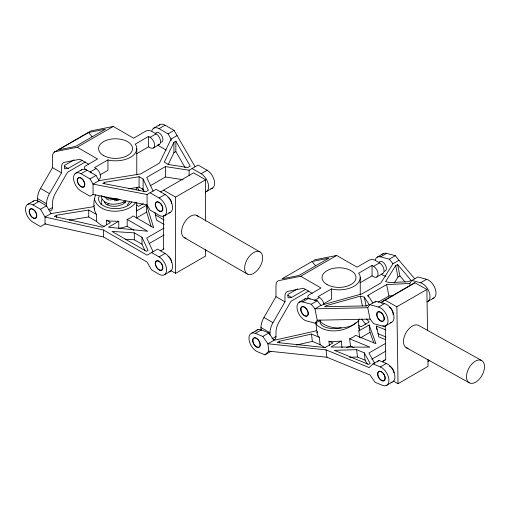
<?xml version="1.0" encoding="UTF-8"?>
<svg xmlns="http://www.w3.org/2000/svg" width="510" height="510" viewBox="0 0 510 510"><rect width="100%" height="100%" fill="white"/><g stroke="black" fill="none" stroke-linecap="round" stroke-linejoin="round"><path stroke-width="0.76" d="M104.314 226.51L100.546 224.84L96.581 221.48L96.581 214.551C92.852 209.444 93.33 200.162 95.772 194.667M94.331 209.24L94.618 207.972M136.361 211.095L146.657 205.154L146.657 212.083L136.361 218.031L136.782 202.559M104.461 201.96L104.55 201.59L104.55 202.566L104.525 202.183L105.901 204.147C111.677 207.551 119.748 206.901 124.918 202.636L125.709 201.711M325.476 347.584L324.022 347.157L320.108 344.626L319.254 337.269L317.749 335.586L317.061 332.941L317.43 331.557M359.626 337.556L358.855 330.939L359.295 329.32L358.288 320.65M173.923 142.296L164.297 162.161L168.338 164.494L187.833 167.516L190.249 166.12L175.854 141.187L173.923 142.296L173.923 152.7L168.077 164.755M129.342 202.132L127.251 205.065M37.511 201.437L37.511 198.549A14.497 8.37 -60 0 1 40.507 188.445L52.517 167.65L52.517 156.353A9.607 5.546 60 0 1 55.52 151.578L77.233 147.256L113.258 126.454L133.569 138.184L145.573 131.248A4.246 2.448 0 0 1 151.578 131.248L156.085 133.85A6.369 3.678 60 0 1 160.433 140.218A6.369 3.678 60 0 1 158.336 144.853M46.512 206.639L46.512 203.745A14.497 8.37 -60 0 1 49.515 193.647L61.525 172.845L61.525 167.089A9.607 5.546 60 0 1 64.528 162.314L79.981 159.241L88.766 164.309M260.967 330.454L260.967 327.56A14.497 8.37 -60 0 1 263.97 317.462L275.98 296.661L275.98 285.37A9.607 5.546 60 0 1 278.983 280.596L300.696 276.267L336.715 255.472L357.032 267.195L369.036 260.266A4.246 2.448 0 0 1 375.041 260.266L379.542 262.867A6.369 3.678 60 0 1 383.896 269.229A6.369 3.678 60 0 1 381.792 273.87M269.975 334.93L269.975 332.762A14.497 8.37 -60 0 1 272.977 322.658L284.982 301.863L284.982 296.106A9.607 5.546 60 0 1 287.984 291.331L303.444 288.252L312.222 293.327M101.911 199.282L101.19 202.489M414.751 278.804L398.979 260.278L392.981 263.747L380.798 283.031L362.106 293.824L320.93 305.337L314.931 308.805L317.258 320.197L315.135 323.219L306.44 320.886A10.614 6.126 60 0 1 297.247 309.449A10.614 6.126 60 0 1 302.551 301.901L308.556 298.433L317.258 300.766L320.93 305.337M395.671 265.646L385.617 281.565L389.519 282.61L408.599 281.686L411.009 280.296L397.596 264.531L395.671 265.646L397.998 277.038L394.23 283.005M369.858 304.712L378.56 307.039A10.614 6.126 60 0 1 387.747 318.476A10.614 6.126 60 0 1 382.443 326.024L373.741 323.697L370.069 319.12L367.736 307.728L369.858 304.712L375.864 301.244L384.559 303.577A10.614 6.126 60 0 1 393.439 313.752A10.614 6.126 60 0 1 390.258 322.741M375.016 302.449L375.864 301.244M410.231 285.747L409.759 283.464L411.882 280.449L417.888 276.981L426.589 279.308A10.614 6.126 60 0 1 435.33 289.068A10.614 6.126 60 0 1 432.831 298.388M136.062 202.017C127.991 214.633 98.462 214.978 94.331 198.843M355.98 322.671C345.971 331.781 326.687 334.592 316.468 324.551L315.945 322.569M264.964 354.839L268.776 351.154L326.904 357.236L369.986 374.939L375.086 382.29L382.513 385.343A10.614 6.126 60 0 0 388.869 379.198A10.614 6.126 60 0 0 380.371 366.951L372.944 363.898L369.125 367.589L326.043 349.879L267.922 343.797L262.822 336.447L255.395 333.393A10.614 6.126 60 0 0 249.039 339.539A10.614 6.126 60 0 0 257.537 351.785L264.964 354.839L270.969 351.371M377.311 362.011L378.949 360.436L386.376 363.49A10.614 6.126 60 0 1 394.574 374.091A10.614 6.126 60 0 1 390.992 382.366M381.945 303.405L381.926 301.907L414.891 282.75L426.895 289.444L427.514 330.678M414.891 282.75L381.926 301.907M54.264 152.107L90.289 131.312A9.607 5.546 60 0 1 91.539 130.783L113.258 126.454M88.542 132.517L58.522 149.844L75.467 146.472L105.487 129.138L88.542 132.517L92.042 136.693M74.078 159.847L64.528 165.361L64.528 168.797L68.123 168.44L82.218 160.306M85.368 161.95L67.524 172.252L55.52 193.048A14.497 8.37 -60 0 0 52.517 203.152L52.517 207.513A6.369 3.678 60 0 1 50.267 210.713M75.729 173.19L81.734 169.722M153.778 128.125L159.783 124.657M27.699 204.382L33.705 200.921M93.375 194.316L90.04 196.242L81.033 191.046A10.614 6.126 60 0 1 73.529 178.047A10.614 6.126 60 0 1 81.033 173.712L87.038 170.244A10.614 6.126 60 0 0 80.892 170.391M151.833 130.891A10.614 6.126 60 0 1 159.082 128.654L165.087 125.186L174.095 130.388L195.107 166.783M136.521 153.81L148.576 146.848L150.08 147.715A6.369 3.678 60 0 0 154.581 145.114A6.369 3.678 60 0 0 150.08 137.317L148.576 136.45L135.182 144.183L136.062 145.414A21.229 12.253 0 0 1 110.064 160.42L107.941 159.91L94.541 167.65L96.046 168.517A6.369 3.678 60 0 1 100.393 174.879A6.369 3.678 60 0 1 98.296 179.514M45.849 223.495L40.507 226.574L33.003 222.239A10.614 6.126 60 0 1 25.5 209.24A10.614 6.126 60 0 1 33.003 204.912L39.009 201.444L46.512 205.779L51.019 213.575L92.705 206.837L94.548 205.779M96.046 168.517L90.04 171.978A6.369 3.678 60 0 1 91.207 172.833M150.08 137.317L156.085 133.85M81.033 173.712L90.04 178.914L96.046 175.446L99.048 180.648L140.734 173.91L159.426 163.117L171.092 139.052L177.097 135.583M159.082 128.654L168.09 133.85L174.095 130.388M33.003 204.912L40.507 209.24L46.512 205.779M99.903 174.955L107.941 170.315L107.941 159.91M153.261 148.034L159.267 144.566M48.514 209.82L52.517 207.513M99.048 180.648L93.043 184.11L93.043 194.514L147.078 204.912L150.08 210.107L159.082 215.309A10.614 6.126 60 0 0 166.591 210.974A10.614 6.126 60 0 0 159.082 197.976L150.08 192.78M104.671 182.28L102.746 183.396L145.93 191.709L148.346 190.313L143.119 179.055L139.077 176.721L104.671 182.28L104.671 183.766M51.019 213.575L45.014 217.043L45.014 223.973L103.549 236.971L147.078 262.102L151.578 269.905L159.082 274.233A10.614 6.126 60 0 0 166.591 269.905A10.614 6.126 60 0 0 159.082 256.906L151.578 252.571M96.581 214.551L88.746 210.024L56.565 215.226L54.366 216.495L102.497 227.179L110.479 222.57L106.367 220.199L106.367 224.821M173.923 152.7L175.854 151.585L175.854 141.187M210.866 188.585A10.614 6.126 60 0 0 214.366 180.852A10.614 6.126 60 0 0 207.117 170.244L198.109 165.049L189.102 170.244L165.431 166.585L146.74 177.378L153.083 191.046M150.074 185.85L165.431 176.983L182.994 179.698M90.04 178.914L93.043 184.11L147.078 194.508L156.085 189.312L165.087 194.508A10.614 6.126 60 0 1 172.335 205.116A10.614 6.126 60 0 1 168.842 212.848M160.586 191.913L193.609 172.845L205.613 179.781L205.613 221.085M143.297 203.624L138.643 206.314L136.584 205.128M127.168 226.344L121.048 228.015L118.766 228.187L118.766 221.257L108.471 227.199L147.677 231.253L127.168 219.415L127.168 226.344L134.002 230.29M159.082 197.976L165.087 194.508M192.104 168.517L201.112 173.712L207.117 170.244M163.589 190.179L175.593 197.109L205.613 179.781M164.392 215.832L170.397 212.37M206.416 191.569L212.421 188.107M164.092 228.015L146.74 238.036L153.083 251.704M149.404 243.429L164.092 234.951M160.586 250.837L163.997 248.867M159.082 256.906L165.087 253.438A10.614 6.126 60 0 1 172.335 264.046A10.614 6.126 60 0 1 168.842 271.773M164.392 274.762L170.397 271.294M170.818 270.612L175.593 273.366L205.613 256.039L205.613 249.683M311.999 261.528L281.979 278.862L298.924 275.483L328.944 258.156L311.999 261.528L315.505 265.704M297.54 288.858L287.984 294.372L287.984 297.815L291.586 297.457L305.681 289.317M308.83 290.968L290.987 301.27L278.983 322.065A14.497 8.37 -60 0 0 275.98 332.163L275.98 336.523A6.369 3.678 60 0 1 273.73 339.73M299.191 302.2L305.19 298.733M377.241 257.142L383.246 253.674M375.296 259.902A10.614 6.126 60 0 1 380.6 256.842L386.606 253.374L395.307 255.701L398.979 260.278M251.825 333.1L257.83 329.632M359.983 282.827L372.039 275.865L373.543 276.732A6.369 3.678 60 0 0 378.044 274.131A6.369 3.678 60 0 0 373.543 266.335L372.039 265.468L358.645 273.201L359.524 274.425A21.229 12.253 0 0 1 333.527 289.431L331.404 288.928L318.004 296.661L319.509 297.528A6.369 3.678 60 0 1 323.856 303.89M255.395 333.393L261.401 329.932L268.827 332.979L273.927 340.329L315.46 331.035L316.691 330.321M314.166 300.607L319.509 297.528M373.543 266.335L379.542 262.867M302.551 301.901L311.253 304.234L317.258 300.766M380.6 256.842L389.302 259.169L395.307 255.701M262.822 336.447L268.827 332.979M323.365 303.966L331.404 299.325L331.404 288.928M376.724 277.045L382.729 273.577M271.977 338.838L275.98 336.523M273.927 340.329L267.922 343.797L268.776 351.154M319.254 337.269L311.495 334.082L279.435 341.26L277.236 342.529L325.023 347.533L333.011 342.924L328.937 341.254L329.454 345.665M315.135 323.219L320.471 320.133M397.998 277.038L399.929 275.923L397.596 264.531M368.22 296.897L367.908 295.373L386.599 284.586L409.759 283.464M378.248 302.143L388.932 295.972L392.789 295.787M378.56 307.039L384.559 303.577M411.882 280.449L420.584 282.776L426.589 279.308M384.871 300.084L396.876 306.771L426.895 289.444M342.038 347.718L341.267 341.094L330.971 347.036L369.935 347.151L349.637 338.812L350.497 346.162L354.118 347.654M358.855 330.939L369.151 324.991L375.94 343.683L355.642 335.344L353.035 337.237L349.637 338.812M360.398 337.9L370.005 332.348L369.151 324.991M385.809 325.724L391.808 322.256M427.833 301.461L433.838 297.993M385.63 343.377L368.94 353.009L374.742 363.426M371.803 359.212L385.821 351.116M372.944 363.898L378.949 360.436M385.541 359.767L382.812 361.341L385.764 359.518L385.254 325.482M380.371 366.951L386.376 363.49M386.083 385.636L392.088 382.168M393.255 381.027L398.029 383.686L428.049 366.358L427.941 359.219M125.505 200.953C118.549 205.339 104.263 206.403 101.184 196.93M350.497 346.162L346.583 347.476M127.168 219.415L130.566 217.91L133.174 215.947L153.682 227.785L146.657 205.154M107.329 204.516L108.866 203.911M360.398 296.125L326.413 305.63L324.487 306.74L366.69 305.879L369.106 304.489L364.306 297.171L360.398 296.125L362.419 305.994M296.323 345.028L312.356 341.439L320.108 344.626M336.715 255.472L315.001 259.794A9.607 5.546 60 0 0 313.752 260.329M116.459 200.608L118.448 200.264M128.915 188.764L139.077 187.119L143.119 189.452L144.1 191.562M69.124 220.129L88.746 216.954L96.581 221.48M341.267 341.094L332.603 341.687L328.937 341.254M114.438 200.749L116.471 200.608M118.766 221.257L110.064 221.079L106.367 220.199M356.624 349.662L334.394 350.344L368.564 364.389L370.177 363.458L364.236 352.792L356.624 349.662L357.478 357.019L365.096 360.149L367.321 364.146M349.541 357.261L357.478 357.019M367.736 307.728L314.931 308.805L311.253 304.234M317.258 320.197L370.069 319.12M134.308 232.86L111.958 231.425L146.478 251.36L148.091 250.423L142.003 237.303L134.308 232.86L134.308 239.796L142.003 244.239L144.885 250.455M125.058 239.203L134.308 239.796M165.087 253.438L157.584 249.103L147.078 255.172L103.549 230.042L45.014 217.043L40.507 209.24M385.936 276.21L384.489 275.821A10.614 6.126 60 0 1 381.569 274.361M108.783 199.977L105.921 198.607M382.838 325.75L385.031 326.655M376.852 329.76L376.425 326.081L385.872 329.964M358.453 325.552L361.169 326.668L369.151 322.059L366.633 318.986M378.006 333.738L386.006 337.021M385.7 339.711L378.777 336.868L376.425 326.081M481.752 360.589A12.737 7.478 -60.9 0 0 466.752 373.989A12.737 7.478 -60.9 0 0 477.978 380.473A12.737 7.478 -60.9 0 0 481.752 360.589L418.723 325.469A12.737 7.478 -60.9 0 0 405.22 334.305A12.737 7.478 -60.9 0 0 408.096 348.247M406.209 347.661L469.238 382.781M123.541 201.864L125.377 202.916M166.158 150.067L159.082 145.981A10.614 6.126 60 0 1 157.615 144.968M196.975 215.545L260.011 251.94A12.737 7.35 -60 0 1 255.975 271.671A12.737 7.35 -60 0 1 244.947 265.302A12.737 7.35 -60 0 1 260.011 251.94M77.233 147.256L97.544 158.98L85.54 165.916A4.246 2.448 0 0 0 85.54 169.377L96.046 175.446M300.696 276.267L321.007 287.997L308.996 294.927A4.246 2.448 0 0 0 308.996 298.395L310.284 299.134M155.333 214.876L164.137 219.957M64.266 166.215L68.123 168.44M287.723 295.226L291.586 297.457M164.163 224.508L156.468 220.071L155.008 212.479M184.237 237.603L247.273 273.998M52.517 167.65L61.525 172.845M275.98 296.661L284.982 301.863M40.507 188.445L49.515 193.647M263.97 317.462L272.977 322.658M37.511 198.549L46.512 203.745M260.967 327.56L269.975 332.762M399.929 275.923L405.087 281.985M361.431 318.973L365.97 324.5M389.302 259.169L392.981 263.747M142.309 188.394L144.075 191.046M136.929 187.151L139.134 190.459M367.908 295.373L372.906 302.991M168.09 133.85L171.092 139.052L171.092 140.537M175.854 151.585L185.194 167.758M370.005 332.348L373.811 342.816M146.657 212.083L151.107 226.421M358.772 327.344L359.295 329.32M136.495 207.972L136.782 209.24M386.599 284.586L388.932 295.972M364.306 297.171L366.167 306.28M364.236 352.792L365.096 360.149M326.043 349.879L326.904 357.236M315.862 322.696L317.061 332.941M311.495 334.082L312.356 341.439M279.435 341.26L279.608 342.733M396.876 306.771L398.029 383.686M372.039 265.468L372.039 275.865M360.245 277.599L360.245 294.276M189.102 170.244L189.102 175.446M175.593 197.109L175.593 273.366M165.431 166.585L165.431 176.983M163.589 215.36L163.589 249.103M148.576 136.45L148.576 146.848M147.078 194.508L147.078 204.912M143.119 179.055L143.119 189.452M142.003 237.303L142.003 244.239M139.077 176.721L139.077 187.119M136.782 148.582L136.782 174.796M103.549 230.042L103.549 236.971M88.746 210.024L88.746 216.954M56.565 215.226L56.565 217.534M389.442 307.141A5.094 2.939 60 0 1 393 314.358M389.404 366.193A5.094 2.939 60 0 1 394 372.772M359.524 318.897A21.229 12.253 0 0 1 340.125 327.962A21.229 12.253 0 0 1 319.203 320.114M255.771 331.353A10.614 6.126 60 0 1 261.401 329.932M429.477 360.544A10.614 6.126 60 0 1 428.107 361.373M341.177 327.796A16.983 8.307 -6.6 0 1 319.999 321.549M382.047 254.783A10.614 6.126 60 0 1 386.606 253.374M379.217 262.191A5.431 3.136 60 0 1 385.26 264.76A5.431 3.136 60 0 1 384.47 271.282M420.584 282.776A10.614 6.126 60 0 1 429.331 292.536A10.614 6.126 60 0 1 426.832 301.856M304.349 299.408A10.614 6.126 60 0 1 308.556 298.433M136.756 187.348A21.229 12.253 0 0 1 136.062 189.886M117.931 198.887A21.229 12.253 0 0 1 101.114 195.693M158.591 125.766A10.614 6.126 60 0 1 165.087 125.186M155.371 134.028A5.431 3.136 60 0 1 161.421 135.15A5.431 3.136 60 0 1 161.007 142.271M201.112 173.712A10.614 6.126 60 0 1 208.271 183.906A10.614 6.126 60 0 1 205.415 191.964M168.09 197.281A5.094 2.939 60 0 1 171.691 203.522M168.09 256.211A5.094 2.939 60 0 1 171.691 262.452M186.099 238.183A12.737 7.35 -60 0 1 184.237 222.895A12.737 7.35 -60 0 1 198.403 216.871M32.863 201.59A10.614 6.126 60 0 1 39.009 201.444M206.416 250.499A10.614 6.126 60 0 1 205.415 250.888M100.852 204.344A16.983 9.805 0 0 1 101.815 203.484M109.752 200.028A16.983 9.805 0 0 1 119.952 199.773M131.637 201.992A16.983 9.805 0 0 1 110.632 208.227A16.983 9.805 0 0 1 99.157 196.305M376.896 314.523A5.094 2.939 60 0 0 382.353 321.172A5.094 2.939 60 0 0 382.245 313.905A5.094 2.939 60 0 0 376.896 314.523M377.789 373.957A5.094 2.939 60 0 0 383.246 380.6A5.094 2.939 60 0 0 383.137 373.333A5.094 2.939 60 0 0 377.789 373.957M300.894 309.315A5.094 2.939 60 0 0 306.3 316.034A5.094 2.939 60 0 0 306.3 308.83A5.094 2.939 60 0 0 300.894 309.315M327.012 284.529A16.983 9.805 0 0 0 355.419 280.137A16.983 9.805 0 0 0 334.624 268.126A16.983 9.805 0 0 0 327.012 284.529M252.864 340.508A5.094 2.939 60 0 0 258.264 347.233A5.094 2.939 60 0 0 258.264 340.03A5.094 2.939 60 0 0 252.864 340.508M252.66 341.024A5.431 3.136 60 0 0 258.844 347.45A5.431 3.136 60 0 0 257.894 339.297A5.431 3.136 60 0 0 252.66 341.024M377.636 374.582A5.431 3.136 60 0 0 383.82 381.008A5.431 3.136 60 0 0 382.87 372.855A5.431 3.136 60 0 0 377.636 374.582M376.661 314.313A5.431 3.136 60 0 0 382.423 321.485A5.431 3.136 60 0 0 382.423 313.797A5.431 3.136 60 0 0 376.661 314.313M300.651 309.175A5.431 3.136 60 0 0 306.421 316.347A5.431 3.136 60 0 0 306.421 308.658A5.431 3.136 60 0 0 300.651 309.175M77.431 180.298A5.094 2.939 60 0 0 82.837 187.023A5.094 2.939 60 0 0 82.837 179.82A5.094 2.939 60 0 0 77.431 180.298M103.549 155.518A16.983 9.805 0 0 0 131.962 151.119A16.983 9.805 0 0 0 111.161 139.115A16.983 9.805 0 0 0 103.549 155.518M29.401 211.497A5.094 2.939 60 0 0 34.807 218.216A5.094 2.939 60 0 0 34.807 211.012A5.094 2.939 60 0 0 29.401 211.497M155.244 204.427A5.431 3.136 60 0 0 161.007 211.593A5.431 3.136 60 0 0 161.007 203.911A5.431 3.136 60 0 0 155.244 204.427M77.195 180.157A5.431 3.136 60 0 0 82.958 187.329A5.431 3.136 60 0 0 82.958 179.648A5.431 3.136 60 0 0 77.195 180.157M155.48 204.561A5.094 2.939 60 0 0 160.886 211.287A5.094 2.939 60 0 0 160.886 204.083A5.094 2.939 60 0 0 155.48 204.561M155.48 263.491A5.094 2.939 60 0 0 160.886 270.211A5.094 2.939 60 0 0 160.886 263.007A5.094 2.939 60 0 0 155.48 263.491M29.159 211.357A5.431 3.136 60 0 0 34.929 218.529A5.431 3.136 60 0 0 34.929 210.84A5.431 3.136 60 0 0 29.159 211.357M155.244 263.351A5.431 3.136 60 0 0 161.007 270.523A5.431 3.136 60 0 0 161.007 262.835A5.431 3.136 60 0 0 155.244 263.351"/></g></svg>
